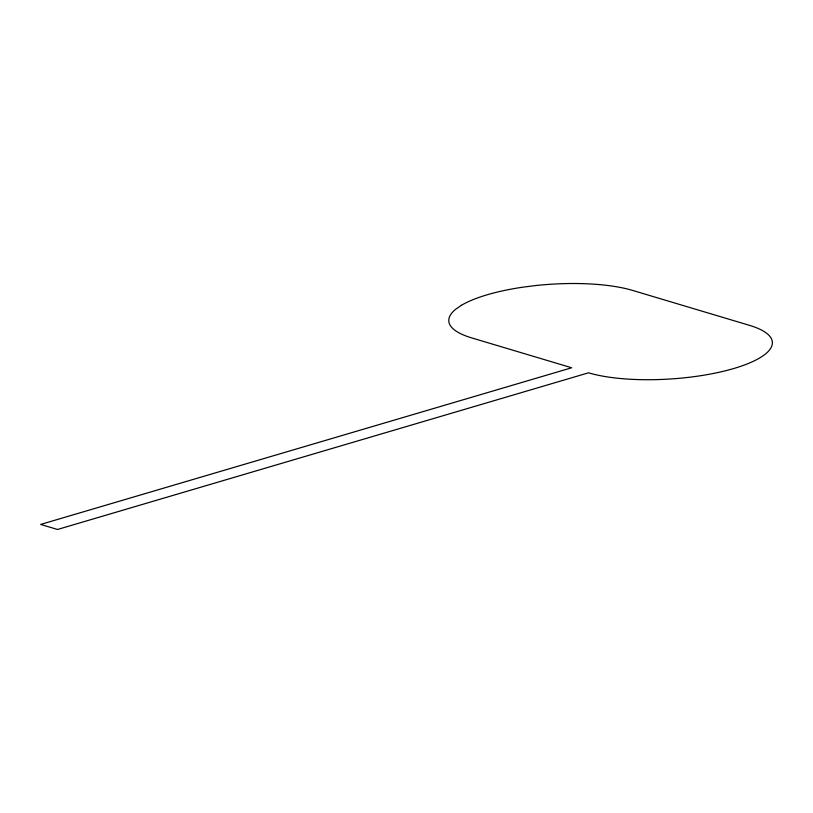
<?xml version="1.0" encoding="UTF-8"?>
<svg xmlns="http://www.w3.org/2000/svg" width="813" height="813" viewBox="0 0 813 813"><rect width="100%" height="100%" fill="white"/><g stroke="black" fill="none" stroke-linecap="round" stroke-linejoin="round"><path stroke-width="1.22" d="M461.388 305.322L455.707 309.235A103.597 29.939 -3.8 0 0 471.703 337.903L571.681 367.771L40.65 524.436L57.53 529.476L588.541 372.811A103.597 29.939 -3.8 0 0 733.915 368.472A103.597 29.939 -3.8 0 0 749.454 325.342L632.616 290.424A103.597 29.939 -3.8 0 0 536.163 285.495L522.972 287.162A103.597 29.939 -3.8 0 0 461.388 305.322"/></g></svg>
